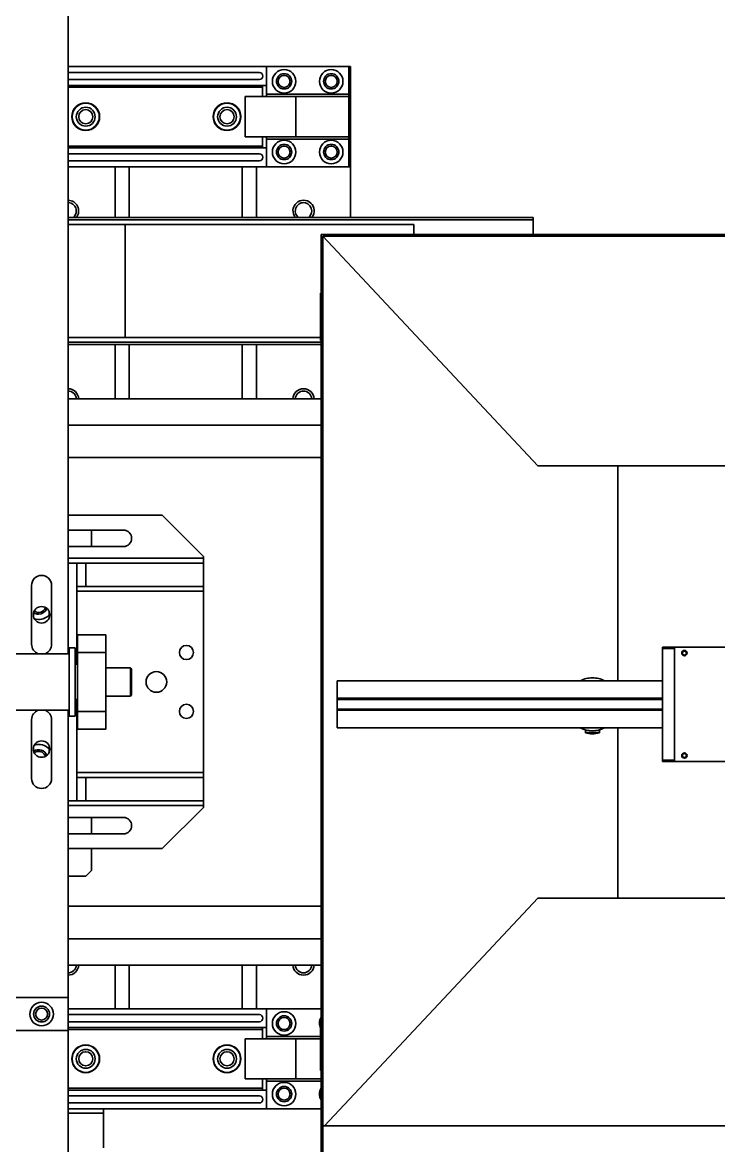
# Model space of a CAD drawing. Header units: millimetres. Extents: x -1052 to 3351, y 0 to 2015.
# Drawn here: x -349.64 to -340.89, y 1677.7 to 1691.8 of the extents above; entities that cross this region are included whole.
import ezdxf

# ---------------------------------------------------------------- set-up
doc = ezdxf.new("R2010")
doc.units = ezdxf.units.MM

msp = doc.modelspace()

# ---------------------------------------------------------------- linework, layer by layer
at = {"color": 7, "linetype": 'Continuous', "lineweight": 35}
for p, q in [((-349.0622, 1693.2956), (-349.0622, 1683.8749)), ((-349.0622, 1693.2956), (-349.0622, 1683.8749)), ((-346.5698, 1691.2486), (-349.0622, 1691.2486)), ((-346.5698, 1691.2486), (-349.0622, 1691.2486)), ((-345.5343, 1691.2486), (-346.5698, 1691.2486)), ((-346.5698, 1691.2486), (-346.5698, 1690.901)), ((-345.5343, 1691.2486), (-346.5698, 1691.2486)), ((-346.5698, 1691.2486), (-346.5698, 1690.901)), ((-345.5343, 1691.2486), (-345.5122, 1691.2486)), ((-345.5343, 1690.901), (-345.5343, 1691.2486)), ((-345.5343, 1691.2486), (-345.5122, 1691.2486)), ((-345.5343, 1690.901), (-345.5343, 1691.2486)), ((-345.5122, 1689.9913), (-345.5122, 1691.2486)), ((-345.5122, 1689.9913), (-345.5122, 1691.2486)), ((-346.6585, 1691.1747), (-349.0622, 1691.1747)), ((-346.6585, 1691.1747), (-349.0622, 1691.1747)), ((-349.0622, 1691.0859), (-346.6585, 1691.0859)), ((-349.0622, 1691.0859), (-346.6585, 1691.0859)), ((-349.0622, 1691.012), (-346.6215, 1691.012)), ((-349.0622, 1691.012), (-346.6215, 1691.012)), ((-346.6215, 1690.9898), (-349.0622, 1690.9898)), ((-346.6215, 1690.9898), (-349.0622, 1690.9898)), ((-346.5698, 1691.012), (-346.6215, 1691.012)), ((-346.6215, 1691.012), (-346.6215, 1690.9898)), ((-346.5698, 1691.012), (-346.6215, 1691.012)), ((-346.6215, 1691.012), (-346.6215, 1690.9898)), ((-346.6215, 1690.9898), (-346.6215, 1690.8715)), ((-346.6215, 1690.9898), (-346.6215, 1690.8715)), ((-346.2, 1690.8715), (-346.836, 1690.8715)), ((-346.836, 1690.8715), (-346.836, 1690.3685)), ((-346.2, 1690.8715), (-346.836, 1690.8715)), ((-346.836, 1690.8715), (-346.836, 1690.3685)), ((-346.5698, 1690.901), (-345.5343, 1690.901)), ((-346.5698, 1690.8715), (-346.5698, 1690.901)), ((-346.5698, 1690.901), (-345.5343, 1690.901)), ((-346.5698, 1690.8715), (-346.5698, 1690.901)), ((-346.2, 1690.3685), (-346.2, 1690.8715)), ((-345.5343, 1690.8715), (-346.2, 1690.8715)), ((-346.2, 1690.3685), (-346.2, 1690.8715)), ((-345.5343, 1690.8715), (-346.2, 1690.8715)), ((-345.5343, 1690.901), (-345.5343, 1690.8715)), ((-345.5343, 1690.901), (-345.5343, 1690.8715)), ((-345.5343, 1690.3685), (-345.5343, 1690.8715)), ((-345.5343, 1690.3685), (-345.5343, 1690.8715)), ((-346.2, 1690.3685), (-346.836, 1690.3685)), ((-346.2, 1690.3685), (-346.836, 1690.3685)), ((-346.6215, 1690.3685), (-346.6215, 1690.2502)), ((-346.6215, 1690.3685), (-346.6215, 1690.2502)), ((-346.5698, 1690.339), (-346.5698, 1690.3685)), ((-346.5698, 1690.339), (-346.5698, 1690.3685)), ((-345.5343, 1690.3685), (-346.2, 1690.3685)), ((-345.5343, 1690.3685), (-346.2, 1690.3685)), ((-345.5343, 1690.3685), (-345.5343, 1690.339)), ((-345.5343, 1690.3685), (-345.5343, 1690.339)), ((-349.0622, 1690.2502), (-346.6215, 1690.2502)), ((-349.0622, 1690.2502), (-346.6215, 1690.2502)), ((-346.6215, 1690.228), (-349.0622, 1690.228)), ((-346.6215, 1690.228), (-349.0622, 1690.228)), ((-346.6215, 1690.2502), (-346.6215, 1690.228)), ((-346.6215, 1690.2502), (-346.6215, 1690.228)), ((-346.6215, 1690.228), (-346.5698, 1690.228)), ((-346.6215, 1690.228), (-346.5698, 1690.228)), ((-345.5343, 1690.339), (-346.5698, 1690.339)), ((-346.5698, 1690.339), (-346.5698, 1689.9913)), ((-345.5343, 1690.339), (-346.5698, 1690.339)), ((-346.5698, 1690.339), (-346.5698, 1689.9913)), ((-345.5343, 1689.9913), (-345.5343, 1690.339)), ((-345.5343, 1689.9913), (-345.5343, 1690.339)), ((-346.6585, 1690.1541), (-349.0622, 1690.1541)), ((-346.6585, 1690.1541), (-349.0622, 1690.1541)), ((-349.0622, 1690.0653), (-346.6585, 1690.0653)), ((-349.0622, 1690.0653), (-346.6585, 1690.0653)), ((-346.5698, 1689.9913), (-349.0622, 1689.9913)), ((-346.5698, 1689.9913), (-349.0622, 1689.9913)), ((-348.4705, 1689.3553), (-348.4705, 1689.9913)), ((-348.4705, 1689.3553), (-348.4705, 1689.9913)), ((-348.293, 1689.3553), (-348.293, 1689.9913)), ((-348.293, 1689.3553), (-348.293, 1689.9913)), ((-346.873, 1689.3553), (-346.873, 1689.9913)), ((-346.873, 1689.3553), (-346.873, 1689.9913)), ((-346.6955, 1689.3553), (-346.6955, 1689.9913)), ((-346.6955, 1689.3553), (-346.6955, 1689.9913)), ((-346.5698, 1689.9913), (-345.5343, 1689.9913)), ((-346.5698, 1689.9913), (-345.5343, 1689.9913)), ((-345.5343, 1689.9913), (-345.5122, 1689.9913)), ((-345.5343, 1689.9913), (-345.5122, 1689.9913)), ((-345.5122, 1689.3553), (-345.5122, 1689.9913)), ((-345.5122, 1689.3553), (-345.5122, 1689.9913)), ((-343.2194, 1689.3553), (-349.0622, 1689.3553)), ((-343.2194, 1689.3553), (-349.0622, 1689.3553)), ((-343.2194, 1689.3257), (-349.0622, 1689.3257)), ((-343.2194, 1689.3257), (-349.0622, 1689.3257)), ((-349.0622, 1689.2665), (-348.3438, 1689.2665)), ((-349.0622, 1689.2665), (-348.3438, 1689.2665)), ((-348.3438, 1689.2665), (-348.3438, 1687.8465)), ((-348.3438, 1689.2665), (-344.7198, 1689.2665)), ((-348.3438, 1689.2665), (-348.3438, 1687.8465)), ((-348.3438, 1689.2665), (-344.7198, 1689.2665)), ((-344.7198, 1689.1408), (-344.7198, 1689.2665)), ((-344.7198, 1689.1408), (-344.7198, 1689.2665)), ((-343.2194, 1689.3553), (-343.2194, 1689.3257)), ((-343.2194, 1689.3553), (-343.2194, 1689.3257)), ((-343.2194, 1689.3257), (-343.2194, 1689.1408)), ((-343.2194, 1689.3257), (-343.2194, 1689.1408)), ((-339.27, 1689.1408), (-345.882, 1689.1408)), ((-345.882, 1689.1408), (-345.882, 1677.9434)), ((-339.27, 1689.1408), (-345.882, 1689.1408)), ((-345.882, 1689.1408), (-345.882, 1677.9434)), ((-339.27, 1689.1186), (-345.8598, 1689.1186)), ((-345.8598, 1689.1186), (-345.8598, 1677.9434)), ((-339.27, 1689.1186), (-345.8598, 1689.1186)), ((-345.8598, 1689.1186), (-345.8598, 1677.9434)), ((-343.1615, 1686.2342), (-345.8598, 1689.1184)), ((-343.1615, 1686.2342), (-345.8598, 1689.1184)), ((-345.8891, 1688.4012), (-345.8891, 1687.8096)), ((-345.882, 1688.4012), (-345.8891, 1688.4012)), ((-345.8891, 1688.4012), (-345.8891, 1687.8096)), ((-345.882, 1688.4012), (-345.8891, 1688.4012)), ((-349.0622, 1687.8465), (-348.3438, 1687.8465)), ((-349.0622, 1687.8465), (-348.3438, 1687.8465)), ((-348.3438, 1687.8465), (-345.8891, 1687.8465)), ((-348.3438, 1687.8465), (-345.8891, 1687.8465)), ((-345.882, 1687.7874), (-349.0622, 1687.7874)), ((-345.882, 1687.7874), (-349.0622, 1687.7874)), ((-345.882, 1687.7578), (-349.0622, 1687.7578)), ((-345.882, 1687.7578), (-349.0622, 1687.7578)), ((-348.4705, 1687.0774), (-348.4705, 1687.7578)), ((-348.4705, 1687.0774), (-348.4705, 1687.7578)), ((-348.293, 1687.0774), (-348.293, 1687.7578)), ((-348.293, 1687.0774), (-348.293, 1687.7578)), ((-346.873, 1687.0774), (-346.873, 1687.7578)), ((-346.873, 1687.0774), (-346.873, 1687.7578)), ((-346.6955, 1687.0774), (-346.6955, 1687.7578)), ((-346.6955, 1687.0774), (-346.6955, 1687.7578)), ((-345.882, 1687.8096), (-345.8891, 1687.8096)), ((-345.882, 1687.8096), (-345.8891, 1687.8096)), ((-345.882, 1687.0774), (-349.0622, 1687.0774)), ((-345.882, 1687.0774), (-349.0622, 1687.0774)), ((-345.882, 1686.7445), (-349.0622, 1686.7445)), ((-345.882, 1686.7445), (-349.0622, 1686.7445)), ((-345.882, 1686.3378), (-349.0622, 1686.3378)), ((-345.882, 1686.3378), (-349.0622, 1686.3378)), ((-339.27, 1686.2342), (-343.1615, 1686.2342)), ((-339.27, 1686.2342), (-343.1615, 1686.2342)), ((-342.1572, 1686.2342), (-342.1572, 1683.5347)), ((-342.1572, 1686.2342), (-342.1572, 1683.5347)), ((-347.8789, 1685.613), (-349.0622, 1685.613)), ((-347.8789, 1685.613), (-349.0622, 1685.613)), ((-347.3611, 1685.0953), (-347.8789, 1685.613)), ((-347.3611, 1685.0953), (-347.8789, 1685.613)), ((-349.0622, 1685.4281), (-348.367, 1685.4281)), ((-349.0622, 1685.4281), (-348.367, 1685.4281)), ((-348.7664, 1685.4281), (-348.7664, 1685.221)), ((-348.7664, 1685.4281), (-348.7664, 1685.221)), ((-348.367, 1685.221), (-349.0622, 1685.221)), ((-348.367, 1685.221), (-349.0622, 1685.221)), ((-349.0622, 1685.0731), (-347.3611, 1685.0731)), ((-349.0622, 1685.0731), (-347.3611, 1685.0731)), ((-349.0622, 1685.0139), (-348.9513, 1685.0139)), ((-349.0622, 1685.0139), (-348.9513, 1685.0139)), ((-348.9513, 1685.0139), (-348.9513, 1684.7181)), ((-348.9513, 1685.0139), (-348.8403, 1685.0139)), ((-348.9513, 1685.0139), (-348.9513, 1683.7418)), ((-348.9513, 1685.0139), (-348.9513, 1684.7181)), ((-348.9513, 1685.0139), (-348.8403, 1685.0139)), ((-348.9513, 1685.0139), (-348.9513, 1683.7418)), ((-348.8403, 1685.0139), (-348.8403, 1684.7181)), ((-348.8403, 1685.0139), (-347.3611, 1685.0139)), ((-348.8403, 1685.0139), (-348.8403, 1684.7181)), ((-348.8403, 1685.0139), (-347.3611, 1685.0139)), ((-347.3611, 1685.0731), (-347.3611, 1685.0953)), ((-347.3611, 1685.0731), (-347.3611, 1685.0953)), ((-347.3611, 1685.0731), (-347.3611, 1685.0139)), ((-347.3611, 1685.0731), (-347.3611, 1685.0139)), ((-347.3611, 1685.0139), (-347.3611, 1684.7181)), ((-347.3611, 1685.0139), (-347.3611, 1684.7181)), ((-349.5207, 1683.9933), (-349.5207, 1684.7329)), ((-349.5207, 1683.9933), (-349.5207, 1684.7329)), ((-349.2693, 1684.7329), (-349.2693, 1683.9933)), ((-349.2693, 1684.7329), (-349.2693, 1683.9933)), ((-348.9513, 1684.7181), (-348.8403, 1684.7181)), ((-348.9513, 1684.7181), (-348.8403, 1684.7181)), ((-348.8403, 1684.7181), (-347.3611, 1684.7181)), ((-348.8403, 1684.7181), (-347.3611, 1684.7181)), ((-347.3611, 1684.7181), (-347.3611, 1684.6589)), ((-347.3611, 1684.7181), (-347.3611, 1684.6589)), ((-347.3611, 1684.6589), (-348.9513, 1684.6589)), ((-347.3611, 1684.6589), (-348.9513, 1684.6589)), ((-347.3611, 1682.381), (-347.3611, 1684.6589)), ((-347.3611, 1682.381), (-347.3611, 1684.6589)), ((-349.2989, 1684.3246), (-349.2989, 1684.4015)), ((-349.2989, 1684.3246), (-349.2989, 1684.4015)), ((-348.9439, 1683.8897), (-348.9439, 1684.1116)), ((-348.9439, 1684.1116), (-348.5889, 1684.1116)), ((-348.9439, 1683.8897), (-348.9439, 1684.1116)), ((-348.9439, 1684.1116), (-348.5889, 1684.1116)), ((-348.5889, 1684.1116), (-348.5889, 1683.8897)), ((-348.5889, 1684.1116), (-348.5889, 1683.8897)), ((-349.0474, 1683.8749), (-349.7278, 1683.8749)), ((-349.0474, 1683.8749), (-349.7278, 1683.8749)), ((-348.9734, 1683.9489), (-349.0474, 1683.9489)), ((-349.0474, 1683.9489), (-349.0474, 1683.1085)), ((-348.9734, 1683.9489), (-349.0474, 1683.9489)), ((-349.0474, 1683.9489), (-349.0474, 1683.1085)), ((-348.9734, 1683.9489), (-348.9734, 1683.1085)), ((-348.9734, 1683.9489), (-348.9734, 1683.1085)), ((-348.5889, 1683.8897), (-348.9439, 1683.8897)), ((-348.9439, 1683.8897), (-348.9439, 1683.1501)), ((-348.5889, 1683.8897), (-348.9439, 1683.8897)), ((-348.9439, 1683.8897), (-348.9439, 1683.1501)), ((-348.5889, 1683.1501), (-348.5889, 1683.8897)), ((-348.5889, 1683.1501), (-348.5889, 1683.8897)), ((-341.5923, 1683.9563), (-341.5923, 1683.9415)), ((-341.4444, 1683.9563), (-341.5923, 1683.9563)), ((-341.5923, 1683.9563), (-341.5923, 1683.9415)), ((-341.4444, 1683.9563), (-341.5923, 1683.9563)), ((-341.5923, 1683.9415), (-341.4444, 1683.9415)), ((-341.5923, 1682.5363), (-341.5923, 1683.9415)), ((-341.5923, 1683.9415), (-341.4444, 1683.9415)), ((-341.5923, 1682.5363), (-341.5923, 1683.9415)), ((-341.4444, 1683.9563), (-341.4444, 1682.5215)), ((-340.3794, 1683.9563), (-341.4444, 1683.9563)), ((-341.4444, 1683.9563), (-341.4444, 1682.5215)), ((-340.3794, 1683.9563), (-341.4444, 1683.9563)), ((-341.4444, 1683.9415), (-341.4444, 1682.5363)), ((-341.4444, 1683.9415), (-341.4444, 1682.5363)), ((-348.9439, 1683.7418), (-348.9734, 1683.7418)), ((-348.9439, 1683.7418), (-348.9734, 1683.7418)), ((-348.2782, 1683.6974), (-348.5889, 1683.6974)), ((-348.2782, 1683.6974), (-348.5889, 1683.6974)), ((-348.2634, 1683.6826), (-348.2782, 1683.6974)), ((-348.2782, 1683.5332), (-348.2782, 1683.6974)), ((-348.2634, 1683.6826), (-348.2782, 1683.6974)), ((-348.2782, 1683.5332), (-348.2782, 1683.6974)), ((-348.2634, 1683.6826), (-348.2634, 1683.5321)), ((-348.2634, 1683.6826), (-348.2634, 1683.5321)), ((-348.2782, 1683.3424), (-348.2782, 1683.5332)), ((-348.2782, 1683.3424), (-348.2782, 1683.5332)), ((-348.2634, 1683.5321), (-348.2634, 1683.3572)), ((-348.2634, 1683.5321), (-348.2634, 1683.3572)), ((-345.6823, 1683.5347), (-341.5923, 1683.5347)), ((-345.6823, 1683.3143), (-345.6823, 1683.5347)), ((-345.6823, 1683.5347), (-341.5923, 1683.5347)), ((-345.6823, 1683.3143), (-345.6823, 1683.5347)), ((-348.5889, 1683.3424), (-348.2782, 1683.3424)), ((-348.5889, 1683.3424), (-348.2782, 1683.3424)), ((-348.2782, 1683.3424), (-348.2634, 1683.3572)), ((-348.2782, 1683.3424), (-348.2634, 1683.3572)), ((-345.6823, 1683.3143), (-341.5923, 1683.3143)), ((-345.6823, 1683.2995), (-345.6823, 1683.3143)), ((-345.6823, 1683.3143), (-341.5923, 1683.3143)), ((-345.6823, 1683.2995), (-345.6823, 1683.3143)), ((-349.7278, 1683.1649), (-349.0474, 1683.1649)), ((-349.7278, 1683.1649), (-349.0474, 1683.1649)), ((-349.0622, 1683.1649), (-349.0622, 1679.5557)), ((-349.0622, 1683.1649), (-349.0622, 1679.5557)), ((-348.9734, 1683.298), (-348.9439, 1683.298)), ((-348.9734, 1683.298), (-348.9439, 1683.298)), ((-348.9513, 1683.298), (-348.9513, 1682.026)), ((-348.9513, 1683.298), (-348.9513, 1682.026)), ((-345.6823, 1683.2995), (-341.5923, 1683.2995)), ((-345.6823, 1683.1782), (-345.6823, 1683.2995)), ((-345.6823, 1683.2995), (-341.5923, 1683.2995)), ((-345.6823, 1683.1782), (-345.6823, 1683.2995)), ((-345.6823, 1683.1782), (-341.5923, 1683.1782)), ((-345.6823, 1683.1635), (-345.6823, 1683.1782)), ((-345.6823, 1683.1782), (-341.5923, 1683.1782)), ((-345.6823, 1683.1635), (-345.6823, 1683.1782)), ((-345.6823, 1683.1635), (-341.5923, 1683.1635)), ((-345.6823, 1682.9431), (-345.6823, 1683.1635)), ((-345.6823, 1683.1635), (-341.5923, 1683.1635)), ((-345.6823, 1682.9431), (-345.6823, 1683.1635)), ((-349.5207, 1682.307), (-349.5207, 1683.0466)), ((-349.5207, 1682.307), (-349.5207, 1683.0466)), ((-349.2693, 1683.0466), (-349.2693, 1682.307)), ((-349.2693, 1683.0466), (-349.2693, 1682.307)), ((-349.0474, 1683.1085), (-349.0474, 1683.091)), ((-349.0474, 1683.1085), (-349.0474, 1683.091)), ((-349.0474, 1683.091), (-348.9734, 1683.091)), ((-349.0474, 1683.091), (-348.9734, 1683.091)), ((-348.9734, 1683.1085), (-348.9734, 1683.091)), ((-348.9734, 1683.1085), (-348.9734, 1683.091)), ((-348.9439, 1683.1501), (-348.5889, 1683.1501)), ((-348.9439, 1682.9283), (-348.9439, 1683.1501)), ((-348.9439, 1683.1501), (-348.5889, 1683.1501)), ((-348.9439, 1682.9283), (-348.9439, 1683.1501)), ((-348.5889, 1683.1501), (-348.5889, 1682.9283)), ((-348.5889, 1683.1501), (-348.5889, 1682.9283)), ((-348.5889, 1682.9283), (-348.9439, 1682.9283)), ((-348.5889, 1682.9283), (-348.9439, 1682.9283)), ((-345.6823, 1682.9431), (-341.5923, 1682.9431)), ((-345.6823, 1682.9431), (-341.5923, 1682.9431)), ((-342.563, 1682.8839), (-342.563, 1682.9181)), ((-342.563, 1682.8839), (-342.563, 1682.9181)), ((-342.563, 1682.8799), (-342.563, 1682.8839)), ((-342.563, 1682.8839), (-342.3855, 1682.8839)), ((-342.563, 1682.8799), (-342.563, 1682.8839)), ((-342.563, 1682.8839), (-342.3855, 1682.8839)), ((-342.3855, 1682.8839), (-342.3855, 1682.9181)), ((-342.3855, 1682.8839), (-342.3855, 1682.9181)), ((-342.3855, 1682.8839), (-342.3855, 1682.8799)), ((-342.3855, 1682.8839), (-342.3855, 1682.8799)), ((-342.1572, 1682.9431), (-342.1572, 1680.8056)), ((-342.1572, 1682.9431), (-342.1572, 1680.8056)), ((-349.2989, 1682.6384), (-349.2989, 1682.7152)), ((-349.2989, 1682.6384), (-349.2989, 1682.7152)), ((-341.5923, 1682.5363), (-341.5923, 1682.5215)), ((-341.4444, 1682.5363), (-341.5923, 1682.5363)), ((-341.5923, 1682.5363), (-341.5923, 1682.5215)), ((-341.4444, 1682.5363), (-341.5923, 1682.5363)), ((-341.5923, 1682.5215), (-341.4444, 1682.5215)), ((-341.5923, 1682.5215), (-341.4444, 1682.5215)), ((-341.4444, 1682.5215), (-340.3794, 1682.5215)), ((-341.4444, 1682.5215), (-340.3794, 1682.5215)), ((-348.9513, 1682.381), (-347.3611, 1682.381)), ((-348.9513, 1682.381), (-347.3611, 1682.381)), ((-348.9513, 1682.026), (-348.9513, 1682.3218)), ((-348.9513, 1682.3218), (-348.8403, 1682.3218)), ((-348.9513, 1682.026), (-348.9513, 1682.3218)), ((-348.9513, 1682.3218), (-348.8403, 1682.3218)), ((-348.8403, 1682.026), (-348.8403, 1682.3218)), ((-348.8403, 1682.3218), (-347.3611, 1682.3218)), ((-348.8403, 1682.026), (-348.8403, 1682.3218)), ((-348.8403, 1682.3218), (-347.3611, 1682.3218)), ((-347.3611, 1682.381), (-347.3611, 1682.3218)), ((-347.3611, 1682.381), (-347.3611, 1682.3218)), ((-347.3611, 1682.026), (-347.3611, 1682.3218)), ((-347.3611, 1682.026), (-347.3611, 1682.3218)), ((-348.9513, 1682.026), (-349.0622, 1682.026)), ((-348.9513, 1682.026), (-349.0622, 1682.026)), ((-347.3611, 1681.9668), (-349.0622, 1681.9668)), ((-347.3611, 1681.9668), (-349.0622, 1681.9668)), ((-348.9513, 1682.026), (-348.8403, 1682.026)), ((-348.9513, 1682.026), (-348.8403, 1682.026)), ((-348.8403, 1682.026), (-347.3611, 1682.026)), ((-348.8403, 1682.026), (-347.3611, 1682.026)), ((-347.8789, 1681.4269), (-347.3611, 1681.9446)), ((-347.8789, 1681.4269), (-347.3611, 1681.9446)), ((-347.3611, 1682.026), (-347.3611, 1681.9668)), ((-347.3611, 1682.026), (-347.3611, 1681.9668)), ((-347.3611, 1681.9446), (-347.3611, 1681.9668)), ((-347.3611, 1681.9446), (-347.3611, 1681.9668)), ((-348.367, 1681.8189), (-349.0622, 1681.8189)), ((-348.367, 1681.8189), (-349.0622, 1681.8189)), ((-348.7664, 1681.8189), (-348.7664, 1681.6118)), ((-348.7664, 1681.8189), (-348.7664, 1681.6118)), ((-349.0622, 1681.6118), (-348.367, 1681.6118)), ((-349.0622, 1681.6118), (-348.367, 1681.6118)), ((-347.8789, 1681.4269), (-349.0622, 1681.4269)), ((-347.8789, 1681.4269), (-349.0622, 1681.4269)), ((-348.7664, 1681.4269), (-348.7664, 1681.1532)), ((-348.7664, 1681.4269), (-348.7664, 1681.1532)), ((-348.8403, 1681.0793), (-349.0622, 1681.0793)), ((-348.8403, 1681.0793), (-349.0622, 1681.0793)), ((-348.8403, 1681.0793), (-348.7664, 1681.1532)), ((-348.8403, 1681.0793), (-348.7664, 1681.1532)), ((-345.8393, 1677.9434), (-343.1615, 1680.8056)), ((-345.8393, 1677.9434), (-343.1615, 1680.8056)), ((-339.1517, 1680.8056), (-343.1615, 1680.8056)), ((-339.1517, 1680.8056), (-343.1615, 1680.8056)), ((-345.882, 1680.7021), (-349.0622, 1680.7021)), ((-345.882, 1680.7021), (-349.0622, 1680.7021)), ((-345.882, 1680.2953), (-349.0622, 1680.2953)), ((-345.882, 1680.2953), (-349.0622, 1680.2953)), ((-345.882, 1679.9625), (-349.0622, 1679.9625)), ((-345.882, 1679.9625), (-349.0622, 1679.9625)), ((-348.4705, 1679.4152), (-348.4705, 1679.9625)), ((-348.4705, 1679.4152), (-348.4705, 1679.9625)), ((-348.293, 1679.4152), (-348.293, 1679.9625)), ((-348.293, 1679.4152), (-348.293, 1679.9625)), ((-346.873, 1679.4152), (-346.873, 1679.9625)), ((-346.873, 1679.4152), (-346.873, 1679.9625)), ((-346.6955, 1679.4152), (-346.6955, 1679.9625)), ((-346.6955, 1679.4152), (-346.6955, 1679.9625)), ((-349.0622, 1679.5557), (-351.3179, 1679.5557)), ((-349.0622, 1679.5557), (-351.3179, 1679.5557)), ((-349.0622, 1679.1415), (-349.0622, 1679.5557)), ((-349.0622, 1679.1415), (-349.0622, 1679.5557)), ((-346.5698, 1679.4152), (-349.0622, 1679.4152)), ((-346.5698, 1679.4152), (-349.0622, 1679.4152)), ((-345.882, 1679.4152), (-346.5698, 1679.4152)), ((-346.5698, 1679.4152), (-346.5698, 1679.0676)), ((-345.882, 1679.4152), (-346.5698, 1679.4152)), ((-346.5698, 1679.4152), (-346.5698, 1679.0676)), ((-346.6585, 1679.3412), (-349.0622, 1679.3412)), ((-346.6585, 1679.3412), (-349.0622, 1679.3412)), ((-349.0622, 1679.2525), (-346.6585, 1679.2525)), ((-349.0622, 1679.2525), (-346.6585, 1679.2525)), ((-345.8891, 1678.6386), (-345.8891, 1679.2303)), ((-345.882, 1679.2303), (-345.8891, 1679.2303)), ((-345.8891, 1678.6386), (-345.8891, 1679.2303)), ((-345.882, 1679.2303), (-345.8891, 1679.2303)), ((-349.0622, 1679.1415), (-351.3106, 1679.1415)), ((-349.0622, 1679.1415), (-351.3106, 1679.1415)), ((-349.0622, 1679.1785), (-346.6215, 1679.1785)), ((-349.0622, 1679.1785), (-346.6215, 1679.1785)), ((-346.6215, 1679.1563), (-349.0622, 1679.1563)), ((-346.6215, 1679.1563), (-349.0622, 1679.1563)), ((-349.0622, 1679.1415), (-349.0622, 1674.7761)), ((-349.0622, 1679.1415), (-349.0622, 1674.7761)), ((-346.5698, 1679.1785), (-346.6215, 1679.1785)), ((-346.6215, 1679.1785), (-346.6215, 1679.1563)), ((-346.5698, 1679.1785), (-346.6215, 1679.1785)), ((-346.6215, 1679.1785), (-346.6215, 1679.1563)), ((-346.6215, 1679.1563), (-346.6215, 1679.038)), ((-346.6215, 1679.1563), (-346.6215, 1679.038)), ((-346.836, 1679.038), (-346.836, 1678.5351)), ((-346.2, 1679.038), (-346.836, 1679.038)), ((-346.836, 1679.038), (-346.836, 1678.5351)), ((-346.2, 1679.038), (-346.836, 1679.038)), ((-346.5698, 1679.038), (-346.5698, 1679.0676)), ((-346.5698, 1679.0676), (-345.8891, 1679.0676)), ((-346.5698, 1679.038), (-346.5698, 1679.0676)), ((-346.5698, 1679.0676), (-345.8891, 1679.0676)), ((-346.2, 1678.5351), (-346.2, 1679.038)), ((-345.8891, 1679.038), (-346.2, 1679.038)), ((-346.2, 1678.5351), (-346.2, 1679.038)), ((-345.8891, 1679.038), (-346.2, 1679.038)), ((-346.2, 1678.5351), (-346.836, 1678.5351)), ((-346.2, 1678.5351), (-346.836, 1678.5351)), ((-346.6215, 1678.5351), (-346.6215, 1678.4167)), ((-346.6215, 1678.5351), (-346.6215, 1678.4167)), ((-346.5698, 1678.5055), (-346.5698, 1678.5351)), ((-346.5698, 1678.5055), (-346.5698, 1678.5351)), ((-345.882, 1678.5351), (-346.2, 1678.5351)), ((-345.882, 1678.5351), (-346.2, 1678.5351)), ((-345.882, 1678.6386), (-345.8891, 1678.6386)), ((-345.882, 1678.6386), (-345.8891, 1678.6386)), ((-349.0622, 1678.4167), (-346.6215, 1678.4167)), ((-349.0622, 1678.4167), (-346.6215, 1678.4167)), ((-346.6215, 1678.3946), (-349.0622, 1678.3946)), ((-346.6215, 1678.3946), (-349.0622, 1678.3946)), ((-346.6215, 1678.4167), (-346.6215, 1678.3946)), ((-346.6215, 1678.4167), (-346.6215, 1678.3946)), ((-346.6215, 1678.3946), (-346.5698, 1678.3946)), ((-346.6215, 1678.3946), (-346.5698, 1678.3946)), ((-346.5698, 1678.5055), (-346.5698, 1678.1579)), ((-345.882, 1678.5055), (-346.5698, 1678.5055)), ((-346.5698, 1678.5055), (-346.5698, 1678.1579)), ((-345.882, 1678.5055), (-346.5698, 1678.5055)), ((-346.6585, 1678.3206), (-349.0622, 1678.3206)), ((-346.6585, 1678.3206), (-349.0622, 1678.3206)), ((-349.0622, 1678.2319), (-346.6585, 1678.2319)), ((-349.0622, 1678.2319), (-346.6585, 1678.2319)), ((-346.5698, 1678.1579), (-349.0622, 1678.1579)), ((-346.5698, 1678.1579), (-349.0622, 1678.1579)), ((-349.0622, 1678.1026), (-348.6178, 1678.1026)), ((-349.0622, 1678.1026), (-348.6178, 1678.1026)), ((-348.6178, 1678.1579), (-348.6178, 1678.1026)), ((-348.6178, 1678.1579), (-348.6178, 1678.1026)), ((-348.6178, 1677.6698), (-348.6178, 1678.1026)), ((-348.6178, 1677.6698), (-348.6178, 1678.1026)), ((-346.5698, 1678.1579), (-345.882, 1678.1579)), ((-346.5698, 1678.1579), (-345.882, 1678.1579)), ((-345.882, 1677.9434), (-345.8598, 1677.9434)), ((-345.882, 1676.9819), (-345.882, 1677.9434)), ((-345.882, 1677.9434), (-345.8598, 1677.9434)), ((-345.882, 1676.9819), (-345.882, 1677.9434)), ((-345.8598, 1676.9819), (-345.8598, 1677.9434)), ((-345.8598, 1677.9434), (-337.0069, 1677.9434)), ((-345.8598, 1676.9819), (-345.8598, 1677.9434)), ((-345.8598, 1677.9434), (-337.0069, 1677.9434))]:
    msp.add_line(p, q, dxfattribs=at)
for points in [[(-349.4851, 1684.312), (-349.4628, 1684.3066), (-349.432, 1684.3039)], [(-349.4851, 1684.312), (-349.4628, 1684.3066), (-349.432, 1684.3039)], [(-349.4533, 1682.6446), (-349.4741, 1682.6366), (-349.4866, 1682.6284)], [(-349.4533, 1682.6446), (-349.4741, 1682.6366), (-349.4866, 1682.6284)]]:
    msp.add_lwpolyline(points, dxfattribs=at)
for centre, radius in [((-346.3479, 1691.0638), 0.1479), ((-346.3479, 1691.0638), 0.1479), ((-345.7562, 1691.0638), 0.1479), ((-345.7562, 1691.0638), 0.1479), ((-346.3479, 1691.0638), 0.0961), ((-346.3479, 1691.0638), 0.0961), ((-346.3479, 1691.0638), 0.0754), ((-346.3479, 1691.0638), 0.0754), ((-345.7562, 1691.0638), 0.0961), ((-345.7562, 1691.0638), 0.0961), ((-345.7562, 1691.0638), 0.0754), ((-345.7562, 1691.0638), 0.0754), ((-348.8403, 1690.62), 0.1745), ((-348.8403, 1690.62), 0.1745), ((-348.8403, 1690.62), 0.1701), ((-348.8403, 1690.62), 0.1701), ((-347.0653, 1690.62), 0.1745), ((-347.0653, 1690.62), 0.1745), ((-347.0653, 1690.62), 0.1701), ((-347.0653, 1690.62), 0.1701), ((-348.8403, 1690.62), 0.1183), ((-348.8403, 1690.62), 0.1183), ((-348.8403, 1690.62), 0.0888), ((-348.8403, 1690.62), 0.0888), ((-347.0653, 1690.62), 0.1183), ((-347.0653, 1690.62), 0.1183), ((-347.0653, 1690.62), 0.0888), ((-347.0653, 1690.62), 0.0888), ((-346.3479, 1690.1762), 0.1479), ((-346.3479, 1690.1762), 0.1479), ((-346.3479, 1690.1762), 0.0961), ((-346.3479, 1690.1762), 0.0961), ((-346.3479, 1690.1762), 0.0754), ((-346.3479, 1690.1762), 0.0754), ((-345.7562, 1690.1762), 0.1479), ((-345.7562, 1690.1762), 0.1479), ((-345.7562, 1690.1762), 0.0961), ((-345.7562, 1690.1762), 0.0961), ((-345.7562, 1690.1762), 0.0754), ((-345.7562, 1690.1762), 0.0754), ((-349.395, 1684.3631), 0.1035), ((-349.395, 1684.3631), 0.1035), ((-347.5756, 1683.8897), 0.0888), ((-347.5756, 1683.8897), 0.0888), ((-341.3187, 1683.8823), 0.0333), ((-341.3187, 1683.8823), 0.0333), ((-341.3187, 1683.8823), 0.0244), ((-341.3187, 1683.8823), 0.0244), ((-347.9528, 1683.5199), 0.1294), ((-347.9528, 1683.5199), 0.1294), ((-347.5756, 1683.1501), 0.0888), ((-347.5756, 1683.1501), 0.0888), ((-349.395, 1682.6768), 0.1035), ((-349.395, 1682.6768), 0.1035), ((-341.3187, 1682.5954), 0.0333), ((-341.3187, 1682.5954), 0.0333), ((-341.3187, 1682.5954), 0.0244), ((-341.3187, 1682.5954), 0.0244), ((-349.395, 1679.3486), 0.1479), ((-349.395, 1679.3486), 0.1479), ((-349.395, 1679.3486), 0.0998), ((-349.395, 1679.3486), 0.0998), ((-349.395, 1679.3486), 0.0754), ((-349.395, 1679.3486), 0.0754), ((-346.3479, 1679.2303), 0.1479), ((-346.3479, 1679.2303), 0.1479), ((-346.3479, 1679.2303), 0.0961), ((-346.3479, 1679.2303), 0.0961), ((-346.3479, 1679.2303), 0.0754), ((-346.3479, 1679.2303), 0.0754), ((-348.8403, 1678.7865), 0.1745), ((-348.8403, 1678.7865), 0.1745), ((-348.8403, 1678.7865), 0.1701), ((-348.8403, 1678.7865), 0.1701), ((-347.0653, 1678.7865), 0.1745), ((-347.0653, 1678.7865), 0.1745), ((-347.0653, 1678.7865), 0.1701), ((-347.0653, 1678.7865), 0.1701), ((-348.8403, 1678.7865), 0.1183), ((-348.8403, 1678.7865), 0.1183), ((-348.8403, 1678.7865), 0.0888), ((-348.8403, 1678.7865), 0.0888), ((-347.0653, 1678.7865), 0.1183), ((-347.0653, 1678.7865), 0.1183), ((-347.0653, 1678.7865), 0.0888), ((-347.0653, 1678.7865), 0.0888), ((-346.3479, 1678.3428), 0.1479), ((-346.3479, 1678.3428), 0.1479), ((-346.3479, 1678.3428), 0.0961), ((-346.3479, 1678.3428), 0.0961), ((-346.3479, 1678.3428), 0.0754), ((-346.3479, 1678.3428), 0.0754)]:
    msp.add_circle(centre, radius, dxfattribs=at)
for centre, radius, start, end in [((-346.6585, 1691.1303), 0.0444, 270, 90), ((-346.6585, 1691.1303), 0.0444, 270, 90), ((-346.6585, 1690.1097), 0.0444, 270, 90), ((-346.6585, 1690.1097), 0.0444, 270, 90), ((-349.0622, 1689.4367), 0.1331, 322.33011, 90), ((-349.0622, 1689.4367), 0.1331, 322.33011, 90), ((-349.0622, 1689.4367), 0.1035, 0, 90), ((-349.0622, 1689.4367), 0.1035, 0, 90), ((-346.1038, 1689.4367), 0.1331, 322.33011, 217.66989), ((-346.1038, 1689.4367), 0.1331, 322.33011, 217.66989), ((-346.1038, 1689.4367), 0.1035, 0, 231.78679), ((-346.1038, 1689.4367), 0.1035, 0, 231.78679), ((-349.0622, 1689.4367), 0.1035, 308.21321, 0), ((-349.0622, 1689.4367), 0.1035, 308.21321, 0), ((-346.1038, 1689.4367), 0.1035, 308.21321, 0), ((-346.1038, 1689.4367), 0.1035, 308.21321, 0), ((-349.0622, 1687.07), 0.1331, 3.18474, 90), ((-349.0622, 1687.07), 0.1331, 3.18474, 90), ((-349.0622, 1687.07), 0.1035, 4.09604, 90), ((-349.0622, 1687.07), 0.1035, 4.09604, 90), ((-346.1038, 1687.07), 0.1331, 3.18474, 176.81526), ((-346.1038, 1687.07), 0.1331, 3.18474, 176.81526), ((-346.1038, 1687.07), 0.1035, 4.09604, 175.90396), ((-346.1038, 1687.07), 0.1035, 4.09604, 175.90396), ((-348.367, 1685.3245), 0.1035, 270, 90), ((-348.367, 1685.3245), 0.1035, 270, 90), ((-349.395, 1684.7329), 0.1257, 0, 180), ((-349.395, 1684.7329), 0.1257, 0, 180), ((-349.432, 1684.4814), 0.0888, 232.04905, 342.659), ((-349.432, 1684.4814), 0.0888, 232.04905, 342.659), ((-349.432, 1684.4814), 0.1109, 270, 339.29776), ((-349.432, 1684.4814), 0.1109, 270, 339.29776), ((-349.432, 1684.4814), 0.1109, 235.41029, 270), ((-349.432, 1684.4814), 0.1109, 235.41029, 270), ((-349.432, 1684.4814), 0.1775, 270, 318.59038), ((-349.432, 1684.4814), 0.1775, 270, 318.59038), ((-349.395, 1683.9933), 0.1257, 180, 250.25008), ((-349.395, 1683.9933), 0.1257, 180, 250.25008), ((-349.395, 1683.9933), 0.1257, 289.74992, 0), ((-349.395, 1683.9933), 0.1257, 289.74992, 0), ((-342.4743, 1683.2389), 0.3328, 89.99999, 117.26604), ((-342.4743, 1683.2389), 0.3328, 89.99999, 117.26604), ((-342.4743, 1683.2389), 0.3328, 62.73395, 89.99999), ((-342.4743, 1683.2389), 0.3328, 62.73395, 89.99999), ((-349.395, 1683.0466), 0.1257, 109.74992, 180), ((-349.395, 1683.0466), 0.1257, 109.74992, 180), ((-349.395, 1683.0466), 0.1257, 0, 70.25008), ((-349.395, 1683.0466), 0.1257, 0, 70.25008), ((-342.4743, 1683.2389), 0.3328, 242.73395, 297.26604), ((-342.4743, 1683.2389), 0.3328, 242.73395, 297.26604), ((-342.4743, 1683.2389), 0.3698, 256.11345, 283.88653), ((-342.4743, 1683.2389), 0.3698, 256.11345, 283.88653), ((-349.432, 1682.5585), 0.1109, 20.70224, 124.58971), ((-349.432, 1682.5585), 0.1109, 20.70224, 124.58971), ((-349.432, 1682.5585), 0.1775, 41.40962, 107.41084), ((-349.432, 1682.5585), 0.1775, 41.40962, 107.41084), ((-349.432, 1682.5585), 0.0888, 17.341, 103.91727), ((-349.432, 1682.5585), 0.0888, 17.341, 103.91727), ((-349.395, 1682.307), 0.1257, 180, 0), ((-349.395, 1682.307), 0.1257, 180, 0), ((-348.367, 1681.7153), 0.1035, 270, 90), ((-348.367, 1681.7153), 0.1035, 270, 90), ((-349.0622, 1679.9699), 0.1331, 270, 356.81526), ((-349.0622, 1679.9699), 0.1035, 270, 355.90396), ((-349.0622, 1679.9699), 0.1331, 270, 356.81526), ((-349.0622, 1679.9699), 0.1035, 270, 355.90396), ((-346.1038, 1679.9699), 0.1331, 183.18474, 356.81526), ((-346.1038, 1679.9699), 0.1331, 183.18474, 356.81526), ((-346.1038, 1679.9699), 0.1035, 184.09604, 355.90396), ((-346.1038, 1679.9699), 0.1035, 184.09604, 355.90396), ((-346.6585, 1679.2969), 0.0444, 270, 90), ((-346.6585, 1679.2969), 0.0444, 270, 90), ((-345.7562, 1679.2303), 0.1479, 148.21167, 206.02839), ((-345.7562, 1679.2303), 0.1479, 148.21167, 206.02839), ((-345.7562, 1678.3428), 0.1479, 148.21167, 211.78833), ((-345.7562, 1678.3428), 0.1479, 148.21167, 211.78833), ((-346.6585, 1678.2762), 0.0444, 270, 90), ((-346.6585, 1678.2762), 0.0444, 270, 90)]:
    msp.add_arc(centre, radius, start, end, dxfattribs=at)

doc.saveas('drawing.dxf')
